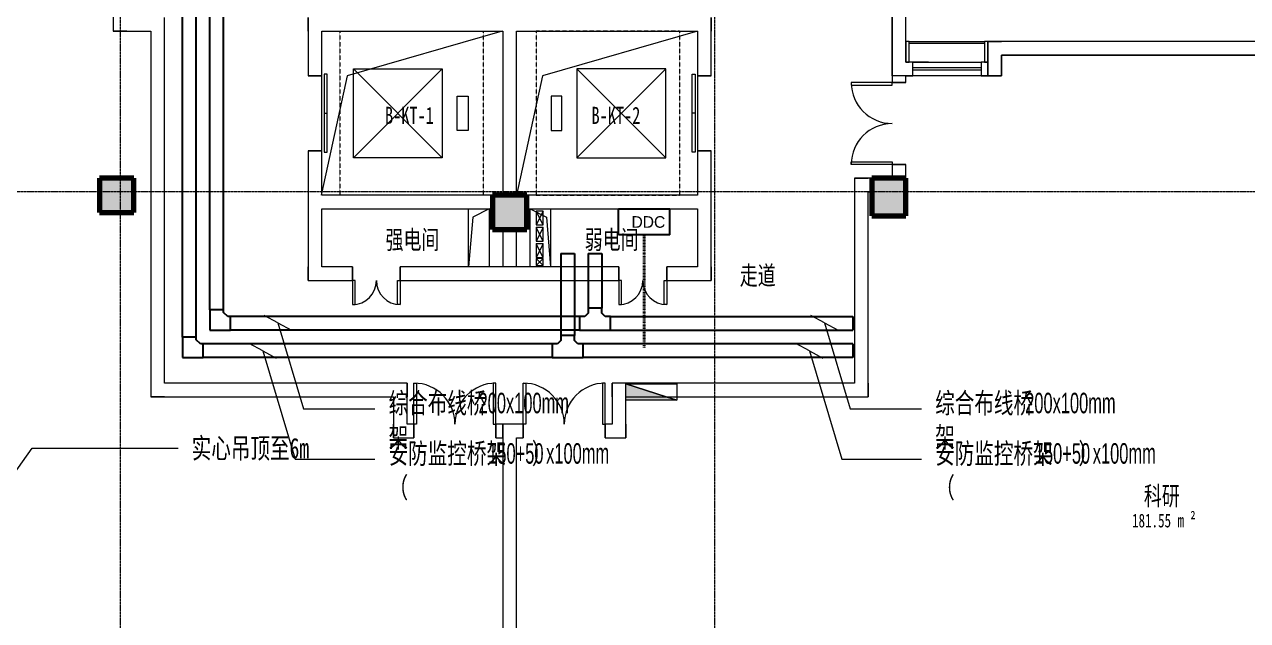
# Model space of a CAD drawing. Header units: millimetres. Extents: x 147592 to 208617, y -27981 to 8299.
# Drawn here: x 163900 to 181800, y -14975 to -6250 of the extents above; entities that cross this region are included whole.
import ezdxf

# ---------------------------------------------------------------- set-up
doc = ezdxf.new("R2010")
doc.units = ezdxf.units.MM
for name, pattern in [('Dash', [6.35, 3.175, -3.175]), ('TJ Dash', [1.6, 1, -0.6]), ('轴网线', [22.24, 12.7, -3.18, 3.18, -3.18])]:
    doc.linetypes.add(name, pattern=pattern)
for name, color, linetype, lineweight in [('A-____-NOTE-TEXT', 7, 'Continuous', 5), ('A-AREA-____-IDEN', 7, 'Continuous', 5), ('A-DETL-____-OTLN', 7, 'Continuous', 5), ('A-DETL-GENF-OTLN', 7, 'Continuous', 5), ('A-GLAZ-CWMG-MCUT', 7, 'Continuous', 13), ('A-GLAZ-CWMG-OTLN', 7, 'Continuous', 5), ('A-WALL-____-MCUT', 7, 'Continuous', 13), ('A-WALL-____-OTLN', 7, 'Continuous', 13), ('E-CABL-TRAY-OTLN', 7, 'Continuous', 35), ('E-WIRE-____-OTLN', 7, 'Continuous', 25), ('G-____-____-TEXT', 7, 'Continuous', 5), ('Q-SPCQ-____-OTLN', 7, 'Continuous', 5), ('S-GRID-____-OTLN', 7, 'Continuous', 5)]:
    doc.layers.add(name, color=color, linetype=linetype, lineweight=lineweight)
for name, color, linetype, lineweight, true_color in [('A-DOOR-____-MCUT', 7, 'Continuous', 13, 0x00007f), ('A-FLOR-____-OTLN', 7, 'Continuous', 13, 0x007f00), ('A-GLAZ-____-OTLN', 7, 'Continuous', 13, 0x00007f)]:
    doc.layers.add(name, color=color, linetype=linetype, lineweight=lineweight, true_color=true_color)
doc.styles.add('TJ_FangSong', font='', dxfattribs={"height": 170})
doc.styles.add('TJ_FangSong_Narrow_1', font='', dxfattribs={"width": 0.7, "height": 300})
doc.styles.add('仿宋', font='', dxfattribs={"width": 0.7, "height": 200})
doc.styles.add('仿宋_1', font='', dxfattribs={"width": 0.7, "height": 275})
doc.styles.add('仿宋_2', font='', dxfattribs={"width": 0.7, "height": 250})
doc.styles.add('仿宋_3', font='', dxfattribs={"width": 0.7, "height": 300})
doc.styles.get('TJ_FangSong').set_extended_font_data('TJ_FangSong')
doc.styles.get('TJ_FangSong_Narrow_1').set_extended_font_data('TJ_FangSong_Narrow')
doc.styles.get('仿宋').set_extended_font_data('FangSong')
doc.styles.get('仿宋_1').set_extended_font_data('FangSong')
doc.styles.get('仿宋_2').set_extended_font_data('FangSong')
doc.styles.get('仿宋_3').set_extended_font_data('FangSong')

# ---------------------------------------------------------------- blocks, each defined once
blk = doc.blocks.new('电梯门 - 1100mm_入口宽度-1329516-ELV_2F')
at = {"layer": 'Q-SPCQ-____-OTLN', "color": 251, "true_color": 0x515151}
for p, q in [((570, 180), (-570, 180)), ((-570, 180), (-570, 135)), ((0, 135), (0, 180)), ((570, 135), (570, 180)), ((-570, 135), (570, 135))]:
    blk.add_line(p, q, dxfattribs=at)
blk = doc.blocks.new('电梯门 - 1100mm_入口宽度-1547718-ELV_2F')
at = {"layer": 'Q-SPCQ-____-OTLN', "color": 251, "true_color": 0x515151}
for p, q in [((-570, -180), (-570, -135)), ((-570, -135), (570, -135)), ((0, -135), (0, -180)), ((570, -135), (570, -180)), ((570, -180), (-570, -180))]:
    blk.add_line(p, q, dxfattribs=at)
blk = doc.blocks.new('左右推拉窗 - C1015-1399711-ELV_2F')
at = {"layer": 'A-GLAZ-____-OTLN', "color": 251, "lineweight": 5, "true_color": 0x515151}
for p, q in [((-490, -167), (-490, 33)), ((-490, 33), (510, 33)), ((510, 33), (510, -167)), ((-490, -47), (510, -47)), ((510, -87), (-490, -87)), ((510, -167), (-490, -167))]:
    blk.add_line(p, q, dxfattribs=at)
blk = doc.blocks.new('TJ客梯 - 1300_1300 TYP2-2462570-ELV_2F')
at = {"layer": 'Q-SPCQ-____-OTLN', "color": 13, "linetype": 'TJ Dash', "true_color": 0xff5151}
for p, q in [((1200, 1050), (-1200, 1050)), ((-1200, -1050), (-1200, 1050)), ((1200, 1050), (-1200, 1050)), ((1200, 1050), (1200, -1050)), ((1200, -1050), (-1200, -1050)), ((1200, -1050), (-1200, -1050))]:
    blk.add_line(p, q, dxfattribs=at)
at = {"layer": 'Q-SPCQ-____-OTLN', "color": 131, "true_color": 0x51ffff}
for p, q in [((-650, 850), (650, -450)), ((650, 850), (-650, -450)), ((-650, -450), (-650, 850)), ((-650, 850), (650, 850)), ((650, 850), (650, -450)), ((650, -450), (-650, -450)), ((-250, -830), (-250, -670)), ((-250, -670), (250, -670)), ((250, -670), (250, -830)), ((250, -830), (-250, -830))]:
    blk.add_line(p, q, dxfattribs=at)
blk = doc.blocks.new('消火栓明装 - 消火栓明装-V172-ELV_2F')
at = {"layer": 'A-DETL-GENF-OTLN', "true_color": 0x888888}
blk.add_hatch(color=252, dxfattribs=at).paths.add_polyline_path([(375, 0), (-375, 240), (-375, 0), (-325, 0)], flags=0)
at = {"layer": 'A-DETL-GENF-OTLN', "color": 251, "true_color": 0x515151}
for p, q in [((-375, 240), (375, 240)), ((218.75, 50), (-375, 240)), ((-375, 0), (-375, 240)), ((-375, 240), (218.75, 50)), ((375, 240), (375, 50)), ((375, 0), (218.75, 50)), ((218.75, 50), (375, 0)), ((375, 50), (375, 0)), ((375, 0), (-375, 0))]:
    blk.add_line(p, q, dxfattribs=at)
blk = doc.blocks.new('TJ客梯 - 1300_1300 TYP2-2462550-ELV_2F')
at = {"layer": 'Q-SPCQ-____-OTLN', "color": 13, "linetype": 'TJ Dash', "true_color": 0xff5151}
for p, q in [((1200, 1050), (-1200, 1050)), ((-1200, 1050), (-1200, -1050)), ((1200, 1050), (-1200, 1050)), ((1200, -1050), (1200, 1050)), ((1200, -1050), (-1200, -1050)), ((1200, -1050), (-1200, -1050))]:
    blk.add_line(p, q, dxfattribs=at)
at = {"layer": 'Q-SPCQ-____-OTLN', "color": 131, "true_color": 0x51ffff}
for p, q in [((250, 830), (-250, 830)), ((-250, 830), (-250, 670)), ((250, 670), (250, 830)), ((-250, 670), (250, 670)), ((-650, -850), (650, 450)), ((650, -850), (-650, 450)), ((650, 450), (-650, 450)), ((-650, 450), (-650, -850)), ((650, -850), (650, 450)), ((-650, -850), (650, -850))]:
    blk.add_line(p, q, dxfattribs=at)
blk = doc.blocks.new('矩形竖梃 - 50_300mm 长方形-V206-ELV_2F')
at = {"layer": 'A-GLAZ-CWMG-MCUT', "color": 251, "lineweight": 5, "true_color": 0x515151}
for p, q in [((-50, 0), (0, 0)), ((-50, -300), (-50, 0)), ((0, 0), (0, -300)), ((0, -300), (-50, -300))]:
    blk.add_line(p, q, dxfattribs=at)
blk = doc.blocks.new('矩形竖梃 - 50_300mm 长方形-V210-ELV_2F')
at = {"layer": 'A-GLAZ-CWMG-MCUT', "color": 251, "lineweight": 5, "true_color": 0x515151}
for p, q in [((0, 0), (-50, 0)), ((-50, 0), (-50, -300)), ((0, -300), (0, 0)), ((-50, -300), (0, -300))]:
    blk.add_line(p, q, dxfattribs=at)
blk = doc.blocks.new('矩形竖梃 - 30mm 正方形-V211-ELV_2F')
at = {"layer": 'A-GLAZ-CWMG-OTLN', "color": 251, "true_color": 0x515151}
for p, q in [((176850, -6500), (177950, -6500)), ((177950, -6530), (176850, -6530))]:
    blk.add_line(p, q, dxfattribs=at)
blk = doc.blocks.new('TJ双扇平开门 - M1222-1543866-ELV_2F')
at = {"layer": 'A-DOOR-____-MCUT', "color": 251, "lineweight": 5, "true_color": 0x515151}
for p, q in [((-600, 100), (-600, 700)), ((-600, 700), (-560, 700)), ((-560, 700), (-560, 100)), ((600, 700), (560, 700)), ((560, 700), (560, 100)), ((600, 100), (600, 700)), ((-560, 100), (-600, 100)), ((560, 100), (600, 100))]:
    blk.add_line(p, q, dxfattribs=at)
at = {"layer": 'A-DOOR-____-MCUT', "color": 173, "lineweight": 5, "true_color": 0x5151be}
for centre, start, end in [((-600, 100), 0, 90), ((600, 100), 90, 180)]:
    blk.add_arc(centre, 600, start, end, dxfattribs=at)
blk = doc.blocks.new('TJ双扇平开门 - M1222-2000169-ELV_2F')
at = {"layer": 'A-DOOR-____-MCUT', "color": 251, "lineweight": 5, "true_color": 0x515151}
for p, q in [((-560, -100), (-600, -100)), ((-600, -100), (-600, -700)), ((-560, -700), (-560, -100)), ((560, -100), (600, -100)), ((560, -700), (560, -100)), ((600, -100), (600, -700)), ((-600, -700), (-560, -700)), ((600, -700), (560, -700))]:
    blk.add_line(p, q, dxfattribs=at)
at = {"layer": 'A-DOOR-____-MCUT', "color": 173, "lineweight": 5, "true_color": 0x5151be}
for centre, start, end in [((-600, -100), 270, 360), ((600, -100), 180, 270)]:
    blk.add_arc(centre, 600, start, end, dxfattribs=at)
blk = doc.blocks.new('TJ双扇平开门 - FMA0723-2632723-ELV_2F')
at = {"layer": 'A-DOOR-____-MCUT', "color": 251, "lineweight": 5, "true_color": 0x515151}
for p, q in [((-350, 100), (-350, 450)), ((-350, 450), (-310, 450)), ((-310, 450), (-310, 100)), ((350, 450), (310, 450)), ((310, 450), (310, 100)), ((350, 100), (350, 450)), ((-310, 100), (-350, 100)), ((310, 100), (350, 100))]:
    blk.add_line(p, q, dxfattribs=at)
at = {"layer": 'A-DOOR-____-MCUT', "color": 173, "lineweight": 5, "true_color": 0x5151be}
for centre, start, end in [((-350, 100), 0, 90), ((350, 100), 90, 180)]:
    blk.add_arc(centre, 350, start, end, dxfattribs=at)
blk = doc.blocks.new('YXQH_AR_B9-20_rvt-1-ELV_2F')
at = {"layer": 'A-DETL-GENF-OTLN', "true_color": 0xa1a1a1}
h = blk.add_hatch(dxfattribs=at)
h.set_pattern_fill('FP_177', color=253, style=0, pattern_type=2)
h.set_pattern_definition([(7.754, (-466.58, -204.02), (12.15805, 332.8942), [3.353, -1548.768]), (7.754, (776.34, 218.05), (12.15805, 332.8942), [3.353, -1548.768]), (9.74, (363.8, 116.2), (0.0001, 1266.291), [3.353, -588.363]), (9.74, (339.6, 204.2), (0.0001, 1266.291), [3.353, -588.363]), (68.882, (225.66, -61.6), (-140.1373, 1041.8589), [3.353, -1089.337]), (68.882, (129, -106.5), (-140.1373, 1041.8589), [3.353, -1089.337]), (56.297, (-51.2, 131.2), (-734.4827, 622.8598), [3.353, -470.742]), (56.297, (137.8, 331.9), (-734.4827, 622.8598), [3.353, -470.742]), (137.416, (187.59, 94.08), (-3935.054568, 3543.459496), [73.913, -9804.313]), (8.512, (90.05, 79.41), (3117.572636, 564.982686), [98.632, -5356.38]), (236.294, (133.21, 144.14), (-4467.173774, -6768.804336), [77.802, -13192.636]), (128.267, (122.16, 220.01), (-6131.736673, 7665.37486), [53.462, -17810.517]), (9.74, (48.62, 207.58), (3069.14795, 643.06413), [74.582, -10350.37]), (233.414, (89.018, 261.96), (-20834.0959632, -28103.0884394), [67.74, -56173.655]), (67.8, (40.48, -52.28), (439.74679, 1441.63531), [50.851, -3807.912]), (307.846, (0, 0), (856.01581, -814.9391), [66.124, -2950.443]), (45, (0, 0), (-176.7767, 176.7767), []), (355, (0, 0), (578.509, 689.44), [60, -660]), (7.754, (0, 0), (12.15805, 332.8942), [3.353, -1548.768]), (7.754, (517.27, 396.9), (12.15805, 332.8942), [3.353, -1548.768]), (7.754, (1048.8, 804.78), (12.15805, 332.8942), [3.353, -1548.768]), (9.74, (-323, 0), (0.0001, 1266.291), [3.353, -588.363]), (9.74, (-83.4, -219.6), (0.0001, 1266.291), [3.353, -588.363]), (9.74, (298.5, -569.5), (0.0001, 1266.291), [3.353, -588.363]), (68.882, (645.7, -553.4), (-140.1373, 1041.8589), [3.353, -1089.337]), (68.882, (-12.15, -134.3), (-140.1373, 1041.8589), [3.353, -1089.337]), (68.882, (-223, 0), (-140.1373, 1041.8589), [3.353, -1089.337]), (56.297, (0, 0), (-734.4827, 622.8598), [3.353, -470.742]), (56.297, (378.7, 49.9), (-734.4827, 622.8598), [3.353, -470.742]), (56.297, (1010.3, 133), (-734.4827, 622.8598), [3.353, -470.742])])
h.paths.add_polyline_path([(182450, -17650), (182950, -17650), (182950, -17150), (182450, -17150)], flags=0)
h.paths.add_polyline_path([(165000, -17650), (165600, -17650), (165600, -17050), (165000, -17050)], flags=0)
h.paths.add_polyline_path([(191650, -17650), (191650, -17150), (191150, -17150), (191150, -17650)], flags=0)
h.paths.add_polyline_path([(156950, -17650), (156950, -17050), (156350, -17050), (156350, -17650)], flags=0)
h.paths.add_polyline_path([(174300, -17650), (174300, -17050), (173700, -17050), (173700, -17650), (173792.3, -17650)], flags=0)
h.paths.add_polyline_path([(171250, -9250), (171250, -8750), (170750, -8750), (170750, -9250)], flags=0)
h.paths.add_polyline_path([(176300, -9050), (176800, -9050), (176800, -8500), (176300, -8500)], flags=0)
h.paths.add_polyline_path([(165000, -9000), (165500, -9000), (165500, -8500), (165000, -8500)], flags=0)
h.paths.add_polyline_path([(191150, -8955), (191650, -8955), (191650, -8450), (191150, -8450)], flags=0)
h.paths.add_polyline_path([(182500, -8950), (183000, -8950), (183000, -8450), (182500, -8450)], flags=0)
h.paths.add_polyline_path([(156350, -8950), (156850, -8950), (156850, -8450), (156350, -8450)], flags=0)
h.paths.add_polyline_path([(182950, -7000), (182950, -6500), (182550, -6500), (182550, -7000)], flags=0)
h.paths.add_polyline_path([(168250, -1530), (168250, -1130), (168050, -1130), (168050, -1530)], flags=0)
h.paths.add_polyline_path([(171100, -1530), (171100, -1130), (170900, -1130), (170900, -1530)], flags=0)
h.paths.add_polyline_path([(173750, -1530), (173950, -1530), (173950, -1130), (173750, -1130)], flags=0)
h.paths.add_polyline_path([(176800, -350), (176800, 250), (176200, 250), (176200, -350), (176296.5, -350)], flags=0)
h.paths.add_polyline_path([(165000, -250), (165500, -250), (165500, 250), (165000, 250)], flags=0)
h.paths.add_polyline_path([(156850, -250), (156850, 250), (156350, 250), (156350, -250)], flags=0)
h.paths.add_polyline_path([(170900, -150), (171100, -150), (171100, 250), (170900, 250)], flags=0)
h.paths.add_polyline_path([(173950, -150), (173950, 250), (173750, 250), (173750, -150), (173792.3, -150)], flags=0)
h.paths.add_polyline_path([(168050, -150), (168250, -150), (168250, 250), (168050, 250)], flags=0)
at = {"color": 251, "lineweight": 5, "true_color": 0x515151}
for p, q in [((170890, -6350), (168623.2, -7000)), ((173750, -6350), (171483.2, -7000)), ((168623.2, -7000), (168250, -8704.3)), ((171483.2, -7000), (171100, -8750)), ((168250, -8704.3), (168240, -8750)), ((170459.6, -9070.4), (170400, -9800)), ((170700, -8950), (170459.6, -9070.4)), ((171300, -8950), (171540.4, -9070.4)), ((171540.4, -9070.4), (171600, -9800))]:
    blk.add_line(p, q, dxfattribs=at)
at = {"layer": 'A-DETL-____-OTLN', "color": 160, "lineweight": 70, "true_color": 0x4444ff}
for p, q in [((165500, -8500), (165000, -8500)), ((165000, -8500), (165000, -9000)), ((165500, -9000), (165500, -8500)), ((176800, -8500), (176300, -8500)), ((176300, -8500), (176300, -9050)), ((176800, -9050), (176800, -8500)), ((171250, -8750), (170750, -8750)), ((170750, -8750), (170750, -9250)), ((171250, -9250), (171250, -8750)), ((165000, -9000), (165500, -9000)), ((176300, -9050), (176800, -9050)), ((170750, -9250), (171250, -9250))]:
    blk.add_line(p, q, dxfattribs=at)
at = {"layer": 'A-FLOR-____-OTLN', "color": 8, "lineweight": 5, "true_color": 0x7f7f7f}
for p, q in [((176600, -7000), (176600, -4750)), ((168250, -6350), (170900, -6350)), ((168250, -7000), (168250, -6350)), ((170900, -6350), (170900, -8750)), ((171100, -8750), (171100, -6350)), ((171100, -6350), (173750, -6350)), ((173750, -6350), (173750, -7000)), ((182550, -6699.9), (178200, -6699.9)), ((178200, -6699.9), (178200, -7000)), ((168250, -8100), (168250, -7000)), ((173750, -7000), (173750, -8100)), ((176800, -7000), (176600, -7000)), ((176900, -7000), (176800, -7000)), ((178000, -7000), (177900, -7000)), ((178200, -7000), (178000, -7000)), ((168250, -8750), (168250, -8100)), ((173750, -8100), (173750, -8750)), ((170750, -8750), (168250, -8750)), ((170900, -8750), (170750, -8750)), ((171250, -8750), (171100, -8750)), ((173750, -8750), (171250, -8750)), ((170400, -9800), (170400, -8950)), ((170400, -8950), (170700, -8950)), ((170700, -8950), (170700, -9800)), ((171300, -8950), (171600, -8950)), ((171300, -9800), (171300, -8950)), ((171600, -8950), (171600, -9800)), ((170700, -9800), (170400, -9800)), ((171600, -9800), (171300, -9800))]:
    blk.add_line(p, q, dxfattribs=at)
at = {"layer": 'A-WALL-____-MCUT', "color": 251, "lineweight": 5, "true_color": 0x515151}
for p, q in [((176800, -6800), (176800, -1350)), ((176600, -4750), (176600, -6800)), ((165200, -6050), (165200, -6350)), ((165950, -11500), (165950, -6150)), ((168050, -6150), (168050, -6350)), ((173950, -6350), (173950, -6150)), ((165200, -6350), (165400, -6350)), ((165400, -6350), (165750, -6350)), ((165750, -6350), (165750, -11700)), ((168050, -6350), (168050, -7000)), ((168250, -6350), (170900, -6350)), ((168250, -7000), (168250, -6350)), ((170900, -6350), (170900, -8750)), ((171100, -6350), (173750, -6350)), ((171100, -8750), (171100, -6350)), ((173750, -6350), (173750, -7000)), ((173950, -7000), (173950, -6350)), ((178200, -6499.9), (178000, -6499.9)), ((178000, -6499.9), (178000, -6800)), ((178200, -6499.9), (178000, -6499.9)), ((178000, -6499.9), (178000, -6800)), ((182750, -6499.9), (178200, -6499.9)), ((176600, -6800), (176600, -7000)), ((176900, -6800), (176800, -6800)), ((178000, -6800), (177900, -6800)), ((178000, -7000), (178000, -6800)), ((178000, -6800), (178000, -7000)), ((178200, -6699.9), (182550, -6699.9)), ((178200, -7000), (178200, -6699.9)), ((178200, -7000), (178200, -6699.9)), ((168050, -7000), (168250, -7000)), ((173750, -7000), (173950, -7000)), ((176600, -7000), (176600, -7100)), ((176600, -7100), (176800, -7100)), ((176800, -7000), (176900, -7000)), ((176800, -7100), (176800, -7000)), ((177900, -7000), (178000, -7000)), ((178000, -7000), (178200, -7000)), ((178000, -7000), (178200, -7000)), ((168250, -8100), (168050, -8100)), ((168050, -8100), (168050, -8850)), ((168250, -8750), (168250, -8100)), ((173950, -8100), (173750, -8100)), ((173750, -8100), (173750, -8750)), ((173950, -9800), (173950, -8100)), ((176800, -8300), (176600, -8300)), ((176600, -8300), (176600, -8500)), ((176800, -8500), (176800, -8300)), ((176250, -8500), (176050, -8500)), ((176050, -8500), (176050, -11500)), ((176300, -8500), (176250, -8500)), ((170750, -8750), (168250, -8750)), ((173750, -8750), (171250, -8750)), ((176250, -11500), (176250, -8700)), ((176250, -8700), (176300, -8700)), ((168050, -8850), (168050, -9800)), ((168250, -8950), (170750, -8950)), ((168250, -9800), (168250, -8950)), ((171250, -8950), (173750, -8950)), ((173750, -8950), (173750, -9800)), ((170900, -9250), (170900, -9800)), ((171100, -9800), (171100, -9250)), ((168050, -9800), (168050, -10000)), ((168700, -9800), (168250, -9800)), ((168700, -10000), (168700, -9800)), ((170900, -9800), (169400, -9800)), ((169400, -9800), (169400, -10000)), ((172600, -9800), (171100, -9800)), ((172600, -10000), (172600, -9800)), ((173750, -9800), (173300, -9800)), ((173300, -9800), (173300, -10000)), ((173950, -10000), (173950, -9800)), ((168050, -10000), (168700, -10000)), ((169400, -10000), (172600, -10000)), ((173300, -10000), (173950, -10000)), ((169500, -11500), (165950, -11500)), ((169500, -11700), (169500, -11500)), ((176050, -11500), (172500, -11500)), ((172500, -11500), (172500, -11700)), ((176250, -11700), (176250, -11500)), ((165750, -11700), (165950, -11700)), ((165950, -11700), (169300, -11700)), ((169300, -11700), (169300, -12100)), ((169500, -12100), (169500, -11700)), ((172500, -11700), (172500, -12100)), ((172700, -11700), (176250, -11700)), ((172700, -12100), (172700, -11700)), ((169300, -12100), (169300, -12300)), ((169600, -12100), (169500, -12100)), ((169600, -12300), (169600, -12100)), ((170900, -12100), (170800, -12100)), ((170800, -12100), (170800, -12300)), ((171200, -12100), (170900, -12100)), ((170900, -12100), (170900, -12300)), ((170900, -12300), (170900, -12100)), ((171200, -12300), (171200, -12100)), ((172500, -12100), (172400, -12100)), ((172400, -12100), (172400, -12300)), ((172700, -12300), (172700, -12100)), ((169300, -12300), (169600, -12300)), ((170800, -12300), (170900, -12300)), ((170900, -12300), (170900, -20100)), ((171100, -12300), (171200, -12300)), ((171100, -20100), (171100, -12300)), ((172400, -12300), (172700, -12300))]:
    blk.add_line(p, q, dxfattribs=at)
at = {"layer": 'A-WALL-____-OTLN', "color": 251, "lineweight": 5, "true_color": 0x515151}
for p, q in [((176800, -6500), (176800, -1350)), ((176600, -4750), (176600, -6800)), ((165200, -6050), (165200, -6350)), ((165950, -11500), (165950, -6150)), ((168050, -6350), (168050, -6150)), ((173950, -6150), (173950, -6350)), ((165400, -6350), (165200, -6350)), ((165400, -6350), (165750, -6350)), ((165750, -6350), (165750, -11700)), ((168050, -6350), (168050, -7000)), ((168250, -6350), (170900, -6350)), ((168250, -7000), (168250, -6350)), ((171100, -6350), (173750, -6350)), ((173750, -6350), (173750, -7000)), ((173950, -7000), (173950, -6350)), ((176800, -6800), (176800, -6500)), ((178000, -6499.9), (178200, -6499.9)), ((178000, -6499.9), (178200, -6499.9)), ((178000, -6500), (178000, -6800)), ((178000, -6500), (178000, -6800)), ((182750, -6499.9), (178200, -6499.9)), ((176600, -7000), (176600, -6800)), ((176850, -6800), (176800, -6800)), ((176900, -6800), (176850, -6800)), ((177131.3, -6800), (176900, -6800)), ((177950, -6800), (177900, -6800)), ((178000, -6800), (177950, -6800)), ((178200, -6699.9), (182550, -6699.9)), ((168250, -7000), (168050, -7000)), ((173950, -7000), (173750, -7000)), ((176600, -7000), (176600, -7100)), ((176800, -7100), (176600, -7100)), ((176800, -7000), (176900, -7000)), ((176800, -7100), (176800, -7000)), ((177900, -7000), (178000, -7000)), ((178200, -7000), (178000, -7000)), ((178200, -7000), (178000, -7000)), ((168050, -8100), (168250, -8100)), ((168050, -8100), (168050, -8850)), ((168250, -8750), (168250, -8100)), ((173750, -8100), (173950, -8100)), ((173750, -8100), (173750, -8750)), ((173950, -9800), (173950, -8100)), ((176600, -8300), (176800, -8300)), ((176600, -8300), (176600, -8500)), ((176800, -8500), (176800, -8300)), ((176050, -8500), (176250, -8500)), ((176050, -8500), (176050, -11500)), ((176300, -8500), (176250, -8500)), ((176600, -8500), (176300, -8500)), ((170750, -8750), (168250, -8750)), ((170900, -8750), (170750, -8750)), ((171250, -8750), (171100, -8750)), ((173750, -8750), (171250, -8750)), ((176250, -11500), (176250, -8700)), ((176250, -8700), (176300, -8700)), ((168050, -8850), (168050, -9800)), ((168250, -8950), (170750, -8950)), ((168250, -9800), (168250, -8950)), ((171250, -8950), (173750, -8950)), ((173750, -8950), (173750, -9800)), ((168050, -10000), (168050, -9800)), ((168700, -9800), (168250, -9800)), ((168700, -9800), (168700, -10000)), ((169400, -10000), (169400, -9800)), ((170900, -9800), (169400, -9800)), ((171100, -9800), (170900, -9800)), ((172600, -9800), (171100, -9800)), ((172600, -9800), (172600, -10000)), ((173300, -10000), (173300, -9800)), ((173750, -9800), (173300, -9800)), ((173950, -9800), (173950, -10000)), ((168050, -10000), (168700, -10000)), ((169400, -10000), (172600, -10000)), ((173300, -10000), (173950, -10000)), ((169500, -11500), (165950, -11500)), ((169500, -11500), (169500, -11700)), ((172500, -11700), (172500, -11500)), ((176050, -11500), (172500, -11500)), ((176250, -11500), (176250, -11700)), ((165950, -11700), (165750, -11700)), ((165950, -11700), (169300, -11700)), ((169300, -11700), (169300, -12100)), ((169500, -12100), (169500, -11700)), ((172500, -11700), (172500, -12100)), ((172700, -12100), (172700, -11750)), ((173450, -11700), (176250, -11700)), ((169300, -12300), (169300, -12100)), ((169600, -12100), (169500, -12100)), ((169600, -12100), (169600, -12300)), ((170900, -12100), (170800, -12100)), ((170800, -12300), (170800, -12100)), ((170900, -12300), (170900, -12100)), ((171200, -12100), (170900, -12100)), ((170900, -12100), (170900, -12300)), ((171200, -12100), (171200, -12300)), ((172400, -12300), (172400, -12100)), ((172500, -12100), (172400, -12100)), ((172700, -12100), (172700, -12300)), ((169300, -12300), (169600, -12300)), ((170800, -12300), (170900, -12300)), ((170900, -12300), (170900, -20100)), ((171100, -12300), (171200, -12300)), ((171100, -20100), (171100, -12300)), ((172400, -12300), (172700, -12300))]:
    blk.add_line(p, q, dxfattribs=at)
at = {"layer": 'G-____-____-TEXT', "color": 250, "true_color": 0x444444}
for p, q in [((163024.6, -13844.9), (164010.4, -12452.1)), ((164010.4, -12452.1), (166147.8, -12452.1))]:
    blk.add_line(p, q, dxfattribs=at)
at = {"layer": 'S-GRID-____-OTLN', "color": 160, "linetype": '轴网线', "true_color": 0x4444ff}
for p, q in [((165300, 7499.5), (165300, -27181.2)), ((174000, 7499.5), (174000, -27181.2)), ((199020.5, -8700), (148525.8, -8700))]:
    blk.add_line(p, q, dxfattribs=at)
at = {"color": 251, "lineweight": 5, "true_color": 0x515151}
for name, p, rotation in [('TJ客梯 - 1300_1300 TYP2-2462570-ELV_2F', (169563.5, -7550), 90.00000000000124), ('TJ客梯 - 1300_1300 TYP2-2462550-ELV_2F', (172436.5, -7550), 89.99999999999878), ('电梯门 - 1100mm_入口宽度-1329516-ELV_2F', (168150, -7550), 270), ('电梯门 - 1100mm_入口宽度-1547718-ELV_2F', (173850, -7550), 270), ('TJ双扇平开门 - M1222-1543866-ELV_2F', (176700, -7700), 90), ('TJ双扇平开门 - FMA0723-2632723-ELV_2F', (169050, -9900), 180), ('TJ双扇平开门 - FMA0723-2632723-ELV_2F', (172950, -9900), 180), ('TJ双扇平开门 - M1222-2000169-ELV_2F', (170200, -12200), 180)]:
    blk.add_blockref(name, p, dxfattribs=dict(at, rotation=rotation))
at = {"color": 251, "lineweight": 5, "true_color": 0x515151, "extrusion": (0, 0, -1)}
blk.add_blockref('矩形竖梃 - 50_300mm 长方形-V206-ELV_2F', (-176800, -6500), dxfattribs=at)
at = {"color": 251, "lineweight": 5, "true_color": 0x515151}
for name, p in [('矩形竖梃 - 30mm 正方形-V211-ELV_2F', (0, 0)), ('矩形竖梃 - 50_300mm 长方形-V210-ELV_2F', (178000, -6500)), ('左右推拉窗 - C1015-1399711-ELV_2F', (177390.5, -6833.1)), ('TJ双扇平开门 - M1222-1543866-ELV_2F', (171800, -12200)), ('消火栓明装 - 消火栓明装-V172-ELV_2F', (173075, -11750))]:
    blk.add_blockref(name, p, dxfattribs=at)
at = {"layer": 'A-AREA-____-IDEN', "color": 250, "true_color": 0x444444, "attachment_point": 1}
for s, insert, char_height, width, style in [('强电间', (169184.9, -9262.7), 275, 1043.797, '仿宋_1'), ('弱电间', (172099.3, -9262.7), 275, 1043.797, '仿宋_1'), ('走道', (174368.7, -9785.7), 275, 695.865, '仿宋_1'), ('科研', (180283.1, -13012.8), 275, 695.865, '仿宋_1'), ('181.55 m', (180109.5, -13411.5), 200, 1032.573, '仿宋'), ('\\f仿宋|b0|i0|c134|p49|;\\W.7;²', (180961.5, -13411.5), 200, 84.177, '仿宋')]:
    blk.add_mtext(s, dxfattribs=dict(at, insert=insert, char_height=char_height, width=width, style=style))
at = {"layer": 'G-____-____-TEXT', "color": 250, "true_color": 0x444444, "attachment_point": 1}
for s, insert, char_height, width, style in [('B-KT-1', (169177, -7455.6), 250, 942.785, '仿宋_2'), ('B-KT-2', (172199, -7455.6), 250, 942.785, '仿宋_2'), ('实心吊顶至6m', (166347.8, -12302.1), 300, 2356.961, '仿宋_3')]:
    blk.add_mtext(s, dxfattribs=dict(at, insert=insert, char_height=char_height, width=width, style=style))
blk = doc.blocks.new('槽式电缆桥架水平弯通 ELV R50 - ELV_SAS安防监控-3024197-ELV_2F')
at = {"layer": 'E-CABL-TRAY-OTLN', "color": 150, "lineweight": 25, "true_color": 0x0080ff}
for p, q in [((100, 200), (-100, 200)), ((-100, 200), (-100, 159)), ((100, -100), (100, 200)), ((-159, 100), (-200, 100)), ((-200, 100), (-200, -100)), ((-100, 159), (-159, 100)), ((-200, -100), (100, -100))]:
    blk.add_line(p, q, dxfattribs=at)
blk = doc.blocks.new('槽式电缆桥架水平三通 ELV R50 - ELV_SAS安防监控-3024217-ELV_2F')
at = {"layer": 'E-CABL-TRAY-OTLN', "color": 150, "lineweight": 25, "true_color": 0x0080ff}
for p, q in [((225, 100), (-225, 100)), ((-225, 100), (-225, -100)), ((225, -100), (225, 100)), ((-225, -100), (-150, -100)), ((-150, -100), (-100, -150)), ((-100, -150), (-100, -225)), ((100, -150), (150, -100)), ((100, -225), (100, -150)), ((150, -100), (225, -100)), ((-100, -225), (100, -225))]:
    blk.add_line(p, q, dxfattribs=at)
blk = doc.blocks.new('槽式电缆桥架水平弯通 ELV R50 - ELV_PDS综合布线-3024243-ELV_2F')
at = {"layer": 'E-CABL-TRAY-OTLN', "color": 216, "lineweight": 25, "true_color": 0x800080}
for p, q in [((100, 200), (-100, 200)), ((-100, 200), (-100, 159)), ((100, -100), (100, 200)), ((-159, 100), (-200, 100)), ((-200, 100), (-200, -100)), ((-100, 159), (-159, 100)), ((-200, -100), (100, -100))]:
    blk.add_line(p, q, dxfattribs=at)
blk = doc.blocks.new('槽式电缆桥架水平三通 ELV R50 - ELV_PDS综合布线-3024247-ELV_2F')
at = {"layer": 'E-CABL-TRAY-OTLN', "color": 216, "lineweight": 25, "true_color": 0x800080}
for p, q in [((225, 100), (-225, 100)), ((-225, 100), (-225, -100)), ((225, -100), (225, 100)), ((-225, -100), (-150, -100)), ((-150, -100), (-100, -150)), ((-100, -150), (-100, -225)), ((100, -150), (150, -100)), ((100, -225), (100, -150)), ((150, -100), (225, -100)), ((-100, -225), (100, -225))]:
    blk.add_line(p, q, dxfattribs=at)
blk = doc.blocks.new('YXQH_ELV_B_rvt-1-ELV_2F')
at = {"layer": 'A-____-NOTE-TEXT', "color": 4, "lineweight": 25, "true_color": 0x00ffff}
for p, q in [((173346, -8956), (172596, -8956)), ((172596, -9331), (172596, -8956)), ((173346, -9331), (173346, -8956)), ((173346, -9331), (172596, -9331))]:
    blk.add_line(p, q, dxfattribs=at)
at = {"layer": 'E-CABL-TRAY-OTLN', "color": 150, "lineweight": 25, "true_color": 0x0080ff}
for p, q in [((166215, -6050), (166415, -6050)), ((166215, -10826), (166215, -6050)), ((166415, -10826), (166415, -6050)), ((171750, -9601), (171950, -9601)), ((171750, -9601), (171750, -10801)), ((171950, -9601), (171950, -10801)), ((166415, -10826), (166215, -10826)), ((171950, -10801), (171750, -10801)), ((166515, -11126), (166515, -10926)), ((171625, -10926), (166515, -10926)), ((171625, -10926), (171625, -11126)), ((172075, -11126), (172075, -10926)), ((176025, -10926), (172075, -10926)), ((176025, -10926), (176025, -11126)), ((171625, -11126), (166515, -11126)), ((176025, -11126), (172075, -11126))]:
    blk.add_line(p, q, dxfattribs=at)
at = {"layer": 'E-CABL-TRAY-OTLN', "color": 216, "lineweight": 25, "true_color": 0x800080}
for p, q in [((166615, -6050), (166815, -6050)), ((166615, -10426), (166615, -6050)), ((166815, -10426), (166815, -6050)), ((172150, -9601), (172350, -9601)), ((172150, -9601), (172150, -10401)), ((172350, -9601), (172350, -10401)), ((166815, -10426), (166615, -10426)), ((166915, -10726), (166915, -10526)), ((172025, -10526), (166915, -10526)), ((172025, -10526), (172025, -10726)), ((172350, -10401), (172150, -10401)), ((172475, -10726), (172475, -10526)), ((172475, -10526), (176025, -10526)), ((176025, -10526), (176025, -10726)), ((172025, -10726), (166915, -10726)), ((172475, -10726), (176025, -10726))]:
    blk.add_line(p, q, dxfattribs=at)
at = {"layer": 'E-CABL-TRAY-OTLN', "color": 190, "lineweight": 9, "true_color": 0x8000ff}
for p, q in [((171490, -8983), (171390, -9183)), ((171490, -9183), (171390, -8983)), ((171490, -8983), (171390, -8983)), ((171390, -8983), (171390, -9183)), ((171490, -9183), (171490, -8983)), ((171390, -9183), (171490, -9183))]:
    blk.add_line(p, q, dxfattribs=at)
at = {"layer": 'E-CABL-TRAY-OTLN', "color": 216, "lineweight": 9, "true_color": 0x800080}
for p, q in [((171490, -9222), (171390, -9422)), ((171490, -9422), (171390, -9222)), ((171490, -9222), (171390, -9222)), ((171390, -9222), (171390, -9422)), ((171490, -9422), (171490, -9222)), ((171390, -9422), (171490, -9422))]:
    blk.add_line(p, q, dxfattribs=at)
at = {"layer": 'E-CABL-TRAY-OTLN', "color": 150, "lineweight": 9, "true_color": 0x0080ff}
for p, q in [((171490, -9459), (171390, -9659)), ((171490, -9659), (171390, -9459)), ((171490, -9459), (171390, -9459)), ((171390, -9459), (171390, -9659)), ((171490, -9659), (171490, -9459)), ((171390, -9659), (171490, -9659)), ((171490, -9677), (171390, -9777)), ((171490, -9777), (171390, -9677)), ((171490, -9677), (171390, -9677)), ((171390, -9677), (171390, -9777)), ((171390, -9777), (171490, -9777)), ((171490, -9777), (171490, -9677))]:
    blk.add_line(p, q, dxfattribs=at)
at = {"layer": 'E-WIRE-____-OTLN', "color": 1, "linetype": 'Dash', "lineweight": 40, "true_color": 0xff0000}
blk.add_line((172971, -9331), (172971, -10986), dxfattribs=at)
at = {"layer": 'G-____-____-TEXT', "lineweight": 13}
for p, q in [((167609, -10617), (167410, -10509)), ((175609, -10617), (175410, -10509)), ((167609, -10617), (167808, -10724)), ((167609, -10617), (167986, -11876)), ((175609, -10617), (175808, -10724)), ((175609, -10617), (175986, -11876)), ((167387, -11026), (167188, -10918)), ((175387, -11026), (175188, -10918)), ((167387, -11026), (167586, -11133)), ((167387, -11026), (167861, -12615)), ((175387, -11026), (175586, -11133)), ((175387, -11026), (175861, -12615)), ((167986, -11876), (169029, -11876)), ((175986, -11876), (177029, -11876)), ((167861, -12615), (169029, -12615)), ((175861, -12615), (177029, -12615))]:
    blk.add_line(p, q, dxfattribs=at)
at = {"color": 216, "lineweight": 60, "true_color": 0x800080}
for name, p, rotation in [('槽式电缆桥架水平弯通 ELV R50 - ELV_PDS综合布线-3024243-ELV_2F', (166715, -10626), 270), ('槽式电缆桥架水平三通 ELV R50 - ELV_PDS综合布线-3024247-ELV_2F', (172250, -10626), 180), ('槽式电缆桥架水平弯通 ELV R50 - ELV_SAS安防监控-3024197-ELV_2F', (166315, -11026), 270), ('槽式电缆桥架水平三通 ELV R50 - ELV_SAS安防监控-3024217-ELV_2F', (171850, -11026), 180)]:
    blk.add_blockref(name, p, dxfattribs=dict(at, rotation=rotation))
at = {"layer": 'A-____-NOTE-TEXT', "lineweight": 13, "insert": (172785, -9056), "char_height": 170, "width": 456.96, "attachment_point": 1, "style": 'TJ_FangSong'}
blk.add_mtext('DDC', dxfattribs=at)
at = {"layer": 'G-____-____-TEXT', "lineweight": 13, "char_height": 300, "attachment_point": 1, "style": 'TJ_FangSong_Narrow_1'}
for s, insert, width in [('综合布线桥架', (169229, -11641), 1515.19), ('综合布线桥架', (177229, -11641), 1515.19), (' 200x100mm', (170479, -11641), 1335.61), (' 200x100mm', (178479, -11641), 1335.61), ('安防监控桥架（', (169229, -12379), 1767.72), ('\\fTJ_FangSong_Narrow|b0|i0|c134|p2|;\\W.7;）', (171326, -12379), 252.53), ('安防监控桥架（', (177229, -12379), 1767.72), ('\\fTJ_FangSong_Narrow|b0|i0|c134|p2|;\\W.7;）', (179326, -12379), 252.53), ('150+50', (170687, -12379), 774.43), ('x100mm', (171535, -12379), 802.49), ('150+50', (178687, -12379), 774.43), ('x100mm', (179535, -12379), 802.49)]:
    blk.add_mtext(s, dxfattribs=dict(at, insert=insert, width=width))

msp = doc.modelspace()

# ---------------------------------------------------------------- block references
at = {"lineweight": 5}
for name in ['YXQH_AR_B9-20_rvt-1-ELV_2F', 'YXQH_ELV_B_rvt-1-ELV_2F']:
    msp.add_blockref(name, (0, 0), dxfattribs=at)

doc.saveas('drawing.dxf')
